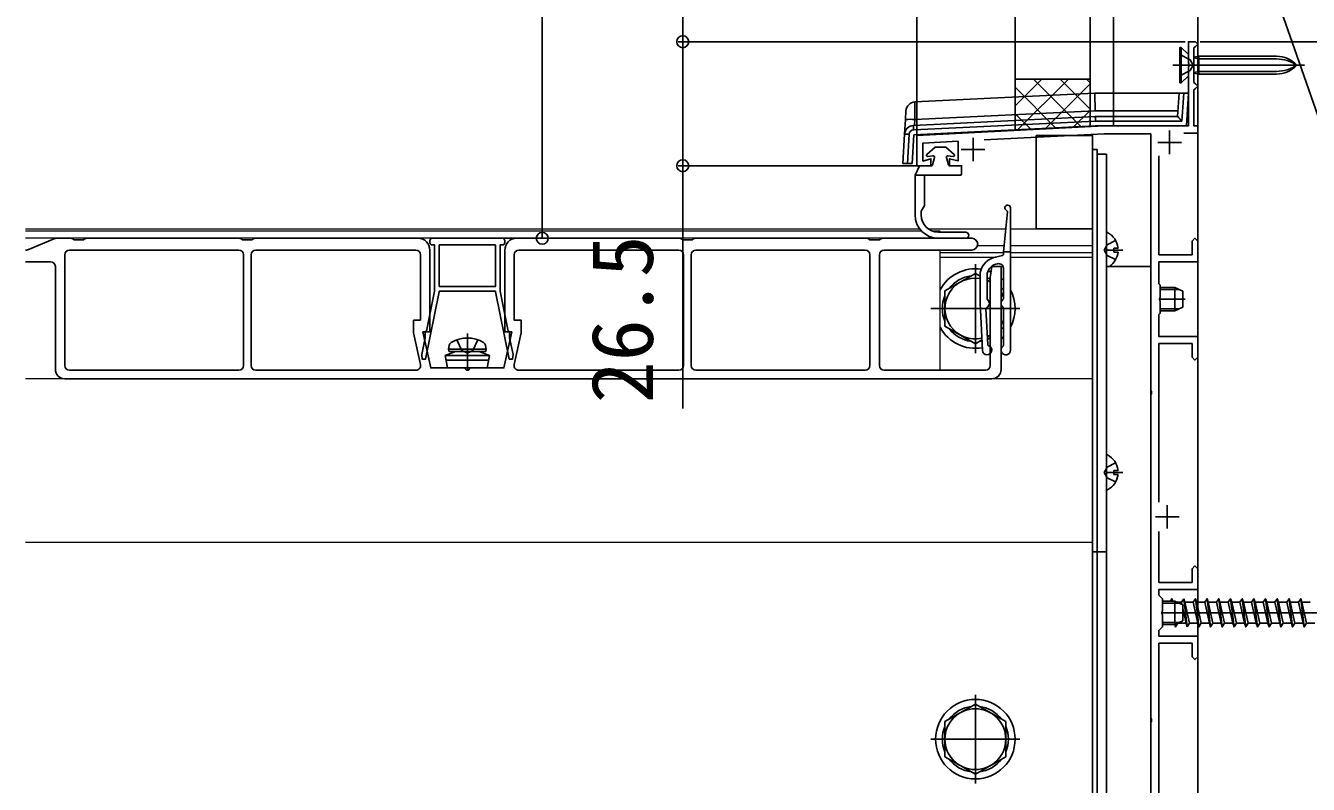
# Model space of a CAD drawing. Units: millimetres, scale not verified. Extents: x -1052 to 1050, y -1574 to 1565.
# Drawn here: x 524.7 to 798.6, y 476.6 to 638.7 of the extents above; entities that cross this region are included whole.
import ezdxf
from ezdxf.enums import TextEntityAlignment as Align

# ---------------------------------------------------------------- set-up
doc = ezdxf.new("R2010")
doc.units = ezdxf.units.MM
doc.header["$LTSCALE"] = 8
for name, color, linetype in [('0-2_YKK_11', 7, 'Continuous'), ('0-4_YKK_13', 4, 'Continuous'), ('0-5_YKK_D', 6, 'Continuous'), ('0-7_YSS_K', 3, 'Continuous')]:
    doc.layers.add(name, color=color, linetype=linetype)
doc.layers.add('0-3_YKK_12', color=2, linetype='Continuous', lineweight=18)
doc.styles.add('ＭＳ ゴシック', font='')
doc.styles.get('ＭＳ ゴシック').set_extended_font_data('MS Gothic')

msp = doc.modelspace()

# ---------------------------------------------------------------- linework, layer by layer
at = {"layer": '0-2_YKK_11'}
for p, q in [((727, 614.801), (727, 609.801)), ((766.5, 613.801), (771.5, 613.801)), ((769, 616.301), (769, 611.301)), ((724.5, 612.301), (729.5, 612.301)), ((768.5, 536.301), (768.5, 531.301)), ((766, 533.801), (771, 533.801)), ((766.7, 519.801), (766.7, 530.639))]:
    msp.add_line(p, q, dxfattribs=at)
for points in [[(772.059, 615.801), (775, 615.801), (775, 617.301), (774.2, 617.301), (774.2, 625.001), (774.5, 625.301), (775, 625.801), (774.5, 626.301), (774.2, 626.601), (774.2, 634.001), (774.5, 634.301), (775, 634.801), (774.5, 635.301), (773, 635.301), (773, 630.76), (773.12, 630.576), (773.12, 630.027), (773, 629.843), (773, 617.301), (755, 617.301), (715, 615.301), (715, 608.801), (718, 608.801), (718, 610.304), (716.3, 609.796), (716.3, 613.664), (723.8, 614.039), (723.8, 609.83), (722, 610.287), (722, 608.801), (724.7, 608.801)], [(729.385, 614.319), (755.042, 615.601), (765, 615.601), (765, 560.76), (765.12, 560.576), (765.12, 560.027), (765, 559.843), (765, 490.76), (765.12, 490.576), (765.12, 490.027), (765, 489.843), (765, 472.76)], [(766.7, 536.964), (766.7, 570.801), (773.8, 570.801), (773.8, 567.901), (774.4, 567.301), (775, 567.901), (775, 572.301), (766.7, 572.301), (766.7, 577.001), (767, 577.301), (767, 579.843), (766.88, 580.027), (766.88, 580.576), (767, 580.76), (767, 583.301), (766.7, 583.601), (766.7, 588.301), (775, 588.301), (775, 592.701), (774.4, 593.301), (773.8, 592.701), (773.8, 589.801), (766.7, 589.801), (766.7, 610.929)], [(766.7, 469.801), (766.7, 506.801), (773.8, 506.801), (773.8, 503.901), (774.4, 503.301), (775, 503.901), (775, 508.301), (766.7, 508.301), (766.7, 509.501), (767.5, 510.301), (767.5, 512.843), (767.38, 513.027), (767.38, 513.576), (767.5, 513.76), (767.5, 516.301), (766.7, 517.101), (766.7, 518.301), (775, 518.301), (775, 522.701), (774.4, 523.301), (773.8, 522.701), (773.8, 519.801), (766.7, 519.801)]]:
    msp.add_lwpolyline(points, dxfattribs=at)
at = {"layer": '0-3_YKK_12'}
for p, q in [((524.659, 595.301), (715.617, 595.301)), ((716.047, 594.801), (524.659, 594.801)), ((717.452, 595.301), (734, 595.301)), ((720, 594.801), (718.417, 594.801)), ((720, 594.601), (720, 594.801)), ((735, 595.301), (752.5, 595.301)), ((752.5, 595.301), (752.5, 443.301)), ((720, 593.301), (524.659, 593.301)), ((727.975, 591.801), (733.642, 591.801)), ((735, 591.801), (752.5, 591.801)), ((720, 565.101), (720, 590.801)), ((720, 590.301), (733.5, 590.301)), ((720, 589.301), (731.954, 589.301)), ((735, 590.301), (752.5, 590.301)), ((735, 589.301), (752.5, 589.301)), ((752.5, 528.302), (752.5, 589.301)), ((752.5, 563.302), (524.659, 563.302)), ((752.5, 528.302), (524.659, 528.302))]:
    msp.add_line(p, q, dxfattribs=at)
at = {"layer": '0-4_YKK_13'}
for p, q in [((773, 632.551), (771.45, 634.101)), ((771.45, 634.101), (771.45, 626.501)), ((797.798, 630.301), (769.69, 630.301)), ((773.416, 631.446), (771.2, 632.551)), ((773.416, 631.446), (774.025, 630.301)), ((773.416, 629.156), (774.025, 630.301)), ((774.2, 632.015), (775.237, 632.201)), ((775.237, 631.626), (774.2, 631.88)), ((791.819, 632.201), (775.237, 632.201)), ((775.237, 632.201), (775.237, 628.401)), ((791.819, 631.626), (775.237, 631.626)), ((773.416, 629.156), (771.2, 628.051)), ((773, 628.051), (771.45, 626.501)), ((775.237, 628.976), (774.2, 628.723)), ((774.2, 628.588), (775.237, 628.401)), ((791.819, 628.976), (775.237, 628.976)), ((791.819, 628.401), (775.237, 628.401)), ((771.2, 626.501), (771.45, 626.501)), ((714.587, 622.428), (753, 624.301)), ((753, 624.301), (771, 624.301)), ((770.694, 619.301), (771, 624.301)), ((771, 624.301), (771.998, 624.301)), ((771.998, 624.301), (771.635, 618.363)), ((773, 624.301), (771.998, 624.301)), ((772.572, 617.301), (773, 624.301)), ((712.573, 618.666), (712.688, 620.552)), ((712.381, 615.531), (712.573, 618.666)), ((753.146, 618.363), (714.329, 616.469)), ((714.374, 615.409), (753.171, 617.301)), ((714.569, 618.666), (714.493, 617.417)), ((771.635, 618.363), (753.146, 618.363)), ((753.171, 617.301), (772.572, 617.301)), ((712, 609.301), (712.381, 615.531)), ((713.379, 615.531), (712.998, 609.301)), ((714, 609.301), (714.374, 615.409)), ((718.9, 612.801), (717.134, 611.239)), ((718.9, 612.801), (717.134, 611.239)), ((718.455, 610.945), (717.331, 610.803)), ((718.9, 612.801), (721.2, 612.801)), ((721.2, 612.801), (722.966, 611.239)), ((721.645, 610.945), (722.769, 610.803)), ((752.5, 441.301), (752.5, 612.301)), ((752.5, 612.301), (753.5, 612.301)), ((753.5, 441.301), (753.5, 612.301)), ((755.5, 611.301), (753.5, 611.301)), ((753.5, 441.301), (753.5, 611.301)), ((755.5, 441.301), (755.5, 611.301)), ((712.998, 609.301), (712, 609.301)), ((712.998, 609.301), (714, 609.301)), ((714.617, 606.801), (715.483, 608.657)), ((715.709, 608.801), (718.109, 608.801)), ((718.782, 610.569), (718.35, 608.986)), ((721.318, 610.569), (721.75, 608.986)), ((721.991, 608.801), (724.3, 608.801)), ((724.55, 608.551), (724.55, 607.051)), ((714.617, 598.301), (714.617, 606.801)), ((716.617, 606.801), (716.617, 600.294)), ((721.789, 606.801), (724.3, 606.801)), ((715.958, 599.07), (716.577, 600.144)), ((715.917, 598.301), (715.917, 598.92)), ((734.372, 598.947), (733.5, 590.416)), ((735, 569.416), (735, 599.816)), ((725.461, 594.601), (719.617, 594.601)), ((525.092, 590.84), (530.908, 593.263)), ((531.1, 593.301), (534.362, 593.301)), ((537.638, 593.301), (570.362, 593.301)), ((573.638, 593.301), (608.5, 593.301)), ((611, 592.801), (611, 592.401)), ((626.5, 593.301), (611.5, 593.301)), ((627, 592.401), (627, 592.801)), ((629.5, 593.301), (664.362, 593.301)), ((667.638, 593.301), (704.362, 593.301)), ((707.638, 593.301), (726.75, 593.301)), ((725.461, 593.301), (719.617, 593.301)), ((755.042, 590.801), (755.651, 591.946)), ((755.5, 594.397), (755.5, 587.301)), ((757.466, 592.851), (755.651, 591.946)), ((524.659, 590.801), (524.9, 590.801)), ((533, 589.801), (533, 566.101)), ((570.2, 590.801), (534, 590.801)), ((571.2, 566.101), (571.2, 589.801)), ((572.8, 589.801), (572.8, 566.101)), ((608, 590.801), (573.8, 590.801)), ((609, 575.801), (609, 589.801)), ((664.2, 590.801), (630, 590.801)), ((665.2, 566.101), (665.2, 589.801)), ((666.8, 589.801), (666.8, 566.101)), ((704, 590.801), (667.8, 590.801)), ((705, 566.101), (705, 589.801)), ((707, 589.801), (707, 566.101)), ((726.75, 590.801), (708, 590.801)), ((733.278, 589.656), (731.465, 589.17)), ((733.5, 590.416), (735, 590.416)), ((733.5, 590.416), (733.5, 589.946)), ((755.042, 590.801), (755.651, 589.656)), ((759, 590.801), (755.5, 590.801)), ((757.466, 588.751), (755.651, 589.656)), ((757.978, 591.226), (757.1, 591.226)), ((530, 588.301), (524.659, 588.301)), ((531, 565.301), (531, 587.301)), ((727.5, 568.801), (727.5, 587.801)), ((731.853, 587.761), (732.241, 587.865)), ((733.5, 580.39), (733.5, 586.899)), ((755.5, 587.301), (765, 587.301)), ((765, 587.301), (765, 452.301)), ((728.5, 585.23), (727.5, 585.807)), ((728.5, 585.307), (728.5, 579.416)), ((730, 585.346), (730, 580.39)), ((730.7, 583.96), (730, 584.364)), ((733.5, 582.343), (733, 582.632)), ((767, 582.801), (770.1, 582.801)), ((767, 582.368), (771.02, 582.368)), ((770.1, 582.801), (771.8, 582.001)), ((770.1, 582.801), (770.1, 577.801)), ((771.8, 582.001), (771.8, 578.601)), ((718, 578.301), (737, 578.301)), ((728.5, 579.416), (729.001, 569.366)), ((730.14, 570.624), (729.761, 578.228)), ((733.5, 570.39), (733.5, 578.441)), ((766.7, 580.301), (772.3, 580.301)), ((767, 578.234), (771.02, 578.234)), ((771.8, 578.601), (770.1, 577.801)), ((767, 577.801), (770.1, 577.801)), ((619, 573.001), (619, 565.101)), ((730.058, 572.273), (730.7, 572.643)), ((733, 573.971), (733.5, 574.26)), ((615, 569.601), (615.141, 570.404)), ((623, 569.601), (622.859, 570.404)), ((616.5, 569.101), (614.25, 568.283)), ((623.75, 568.283), (614.25, 568.283)), ((614.778, 565.601), (614.25, 568.283)), ((623.554, 567.29), (614.446, 567.29)), ((623, 569.601), (615, 569.601)), ((615, 569.601), (615.088, 569.101)), ((622.912, 569.101), (615.088, 569.101)), ((621.5, 569.101), (616.5, 569.101)), ((621.5, 569.101), (623.75, 568.283)), ((623, 569.601), (622.912, 569.101)), ((623.222, 565.601), (623.75, 568.283)), ((534, 565.101), (570.2, 565.101)), ((573.8, 565.101), (607.996, 565.101)), ((614.778, 565.601), (623.222, 565.601)), ((630.004, 565.101), (664.2, 565.101)), ((667.8, 565.101), (704, 565.101)), ((708, 565.101), (729.7, 565.101)), ((731, 563.301), (533, 563.301)), ((755.5, 546.897), (755.5, 539.706)), ((757.466, 545.351), (755.651, 544.446)), ((755.042, 543.301), (755.651, 544.446)), ((755.042, 543.301), (755.651, 542.156)), ((759, 543.301), (755.5, 543.301)), ((757.978, 543.726), (757.1, 543.726)), ((757.466, 541.251), (755.651, 542.156)), ((753.5, 526.301), (752.5, 526.301)), ((753.5, 526.301), (755.5, 526.301)), ((767.5, 515.801), (770.1, 515.801)), ((767.5, 515.368), (771.02, 515.368)), ((769.5, 516.301), (769.562, 515.801)), ((770.1, 515.801), (771.8, 515.001)), ((770.1, 515.801), (770.1, 510.801)), ((770.631, 515.551), (771.5, 515.551)), ((771.5, 515.551), (772, 516.301)), ((771.5, 515.551), (771.601, 515.095)), ((772, 516.301), (772.75, 510.301)), ((772, 516.301), (772.25, 515.551)), ((772.25, 515.551), (773.25, 511.051)), ((772.25, 515.551), (774, 515.551)), ((777, 516.301), (777.75, 510.301)), ((777.25, 515.551), (779, 515.551)), ((777.25, 515.551), (778.25, 511.051)), ((779.5, 516.301), (780.25, 510.301)), ((779.75, 515.551), (781.5, 515.551)), ((779.75, 515.551), (780.75, 511.051)), ((782, 516.301), (782.75, 510.301)), ((782.25, 515.551), (784, 515.551)), ((782.25, 515.551), (783.25, 511.051)), ((784.5, 516.301), (785.25, 510.301)), ((784.75, 515.551), (786.5, 515.551)), ((784.75, 515.551), (785.75, 511.051)), ((787, 516.301), (787.75, 510.301)), ((787.25, 515.551), (789, 515.551)), ((787.25, 515.551), (788.25, 511.051)), ((789.5, 516.301), (790.25, 510.301)), ((789.75, 515.551), (791.5, 515.551)), ((789.75, 515.551), (790.75, 511.051)), ((792, 516.301), (792.75, 510.301)), ((792.25, 515.551), (794, 515.551)), ((792.25, 515.551), (793.25, 511.051)), ((794.5, 516.301), (795.25, 510.301)), ((794.75, 515.551), (796.5, 515.551)), ((794.75, 515.551), (795.75, 511.051)), ((797, 516.301), (797.75, 510.301)), ((797.25, 515.551), (799, 515.551)), ((797.25, 515.551), (798.25, 511.051)), ((767.2, 513.301), (834.039, 513.301)), ((767.5, 513.301), (772.3, 513.301)), ((771.8, 515.001), (771.8, 511.601)), ((771.8, 514.201), (772.5, 511.051)), ((767.5, 511.234), (771.02, 511.234)), ((767.5, 510.801), (770.1, 510.801)), ((771.8, 511.601), (770.1, 510.801)), ((770.183, 510.84), (770.25, 510.301)), ((770.739, 511.102), (770.75, 511.051)), ((772.5, 511.051), (770.75, 511.051)), ((772.5, 511.051), (772.75, 510.301)), ((772.75, 510.301), (773.25, 511.051)), ((775, 511.051), (773.25, 511.051)), ((777.5, 511.051), (775.75, 511.051)), ((780, 511.051), (778.25, 511.051)), ((782.5, 511.051), (780.75, 511.051)), ((785, 511.051), (783.25, 511.051)), ((787.5, 511.051), (785.75, 511.051)), ((790, 511.051), (788.25, 511.051)), ((792.5, 511.051), (790.75, 511.051)), ((795, 511.051), (793.25, 511.051)), ((797.5, 511.051), (795.75, 511.051)), ((800, 511.051), (798.25, 511.051)), ((727.5, 476.801), (727.5, 495.801)), ((718, 486.301), (737, 486.301))]:
    msp.add_line(p, q, dxfattribs=at)
for points in [[(771.45, 634.101), (771.2, 634.101), (771.2, 626.501)], [(714.28, 617.407), (753.122, 619.301), (770.696, 619.301)], [(770.77, 620.546), (753.098, 620.546), (714.569, 618.666)], [(714.617, 606.801), (716.824, 606.801), (721.789, 606.801)], [(534.619, 593.23), (535, 593.001), (537, 593.001), (537.381, 593.23)], [(570.619, 593.23), (571, 593.001), (572, 593.001), (573, 593.001), (573.381, 593.23)], [(611.5, 591.901), (612, 591.901), (612, 582.001), (610.269, 573.501)], [(627.731, 573.501), (626, 582.001), (626, 591.901), (626.5, 591.901)], [(664.619, 593.23), (665, 593.001), (666, 593.001), (667, 593.001), (667.381, 593.23)], [(704.619, 593.23), (705, 593.001), (707, 593.001), (707.381, 593.23)], [(611, 590.801), (611, 573.301), (609.5, 573.301), (611.175, 565.601), (618.5, 565.601)], [(619.5, 565.601), (626.825, 565.601), (628.5, 573.301), (627, 573.301), (627, 590.801)], [(629, 589.801), (629, 575.801), (630.5, 575.801), (630.5, 573.086), (629.027, 566.314)], [(757.978, 590.376), (757.1, 590.376), (757.1, 591.226)], [(730.7, 566.101), (730.7, 584.901), (731, 587.301), (733, 587.301), (733, 565.301)], [(727.5, 585.807), (721, 582.054), (721, 574.549), (727.5, 570.796), (728.89, 571.598)], [(609.969, 573.201), (609.969, 572.029), (609.25, 568.501), (609.337, 567.501), (610.067, 567.501), (613, 581.901), (613, 582.001), (625, 582.001), (625, 581.901), (627.933, 567.501), (628.663, 567.501), (628.75, 568.501), (628.031, 572.029), (628.031, 573.201)], [(608.973, 566.314), (607.5, 573.086), (607.5, 575.801), (609, 575.801)], [(616.742, 571.597), (617.855, 569.364), (619, 568.756)], [(621.258, 571.597), (620.145, 569.364), (619, 568.756)], [(757.978, 542.876), (757.1, 542.876), (757.1, 543.726)], [(769.167, 515.801), (769.5, 516.301), (769.667, 515.801)], [(774, 515.551), (774.5, 516.301), (774.75, 515.551)], [(774, 515.551), (775, 511.051), (775.25, 510.301), (775.75, 511.051)], [(774.5, 516.301), (775, 512.301), (775.25, 510.301)], [(774.75, 515.551), (775, 515.551), (776.5, 515.551)], [(774.75, 515.551), (775, 514.426), (775.75, 511.051)], [(776.5, 515.551), (777, 516.301), (777.25, 515.551)], [(776.5, 515.551), (777.5, 511.051), (777.75, 510.301), (778.25, 511.051)], [(779, 515.551), (779.5, 516.301), (779.75, 515.551)], [(779, 515.551), (780, 511.051), (780.25, 510.301), (780.75, 511.051)], [(781.5, 515.551), (782, 516.301), (782.25, 515.551)], [(781.5, 515.551), (782.5, 511.051), (782.75, 510.301), (783.25, 511.051)], [(784, 515.551), (784.5, 516.301), (784.75, 515.551)], [(784, 515.551), (785, 511.051), (785.25, 510.301), (785.75, 511.051)], [(786.5, 515.551), (787, 516.301), (787.25, 515.551)], [(786.5, 515.551), (787.5, 511.051), (787.75, 510.301), (788.25, 511.051)], [(789, 515.551), (789.5, 516.301), (789.75, 515.551)], [(789, 515.551), (790, 511.051), (790.25, 510.301), (790.75, 511.051)], [(791.5, 515.551), (792, 516.301), (792.25, 515.551)], [(791.5, 515.551), (792.5, 511.051), (792.75, 510.301), (793.25, 511.051)], [(794, 515.551), (794.5, 516.301), (794.75, 515.551)], [(794, 515.551), (795, 511.051), (795.25, 510.301), (795.75, 511.051)], [(796.5, 515.551), (797, 516.301), (797.25, 515.551)], [(796.5, 515.551), (797.5, 511.051), (797.75, 510.301), (798.25, 511.051)], [(770.083, 510.801), (770.25, 510.301), (770.75, 511.051)]]:
    msp.add_lwpolyline(points, dxfattribs=at)
for points in [[(740.5, 615.301), (740.5, 595.301), (752.5, 595.301), (752.5, 615.301)], [(613, 583.001), (613, 591.901), (625, 591.901), (625, 583.001)], [(727.5, 493.807), (721, 490.054), (721, 482.549), (727.5, 478.796), (734, 482.549), (734, 490.054)]]:
    msp.add_lwpolyline(points, close=True, dxfattribs=at)
for radius in [8.5, 6.5]:
    msp.add_circle((727.5, 486.301), radius, dxfattribs=at)
for centre, radius, start, end in [((791.819, 626.201), 6, 43.10467, 90), ((791.819, 623.722), 7.904, 56.3423, 90), ((791.819, 634.401), 6, 270, 316.89533), ((791.819, 636.88), 7.904, 270, 303.6577), ((714.684, 620.43), 2, 92.7927, 176.5), ((714.377, 615.409), 2, 92.7927, 176.5), ((713.571, 610.456), 8.271, 83.06854, 96.93146), ((714.377, 615.47), 1, 92.7927, 176.5), ((637.351, 612.94), 77.058, 2.62509, 3.3233), ((712.88, 611.426), 4.135, 83.06854, 96.93146), ((717.3, 611.051), 0.25, 131.51167, 277.19497), ((718.493, 610.648), 0.3, 344.74763, 97.19497), ((721.607, 610.648), 0.3, 82.80503, 195.25237), ((722.8, 611.051), 0.25, 262.80503, 48.48833), ((715.709, 608.551), 0.25, 90, 155), ((718.109, 609.051), 0.25, 270, 344.74763), ((721.991, 609.051), 0.25, 195.25237, 270), ((724.3, 608.551), 0.25, 0, 90), ((724.3, 607.051), 0.25, 270, 0), ((716.317, 600.294), 0.3, 330, 0), ((734.4, 599.816), 0.6, 0, 248.76355), ((719.617, 598.301), 5, 180, 270), ((716.217, 598.92), 0.3, 150, 180), ((719.617, 598.301), 3.7, 180, 270), ((734.074, 598.977), 0.3, 354.16057, 68.76355), ((725.461, 593.951), 0.65, 270, 90), ((755.654, 594.397), 0.154, 62.71904, 180), ((753.8, 590.801), 4.2, 5.80773, 62.71904), ((531.1, 592.801), 0.5, 90, 112.61986), ((534.362, 592.801), 0.5, 59.03624, 90), ((537.638, 592.801), 0.5, 90, 120.96376), ((570.362, 592.801), 0.5, 59.03624, 90), ((573.638, 592.801), 0.5, 90, 120.96376), ((608.5, 590.801), 2.5, 0, 90), ((611.5, 592.801), 0.5, 90, 180), ((611.5, 592.401), 0.5, 180, 270), ((626.5, 592.801), 0.5, 0, 90), ((626.5, 592.401), 0.5, 270, 0), ((629.5, 590.801), 2.5, 90, 180), ((664.362, 592.801), 0.5, 59.03624, 90), ((667.638, 592.801), 0.5, 90, 120.96376), ((704.362, 592.801), 0.5, 59.03624, 90), ((707.638, 592.801), 0.5, 90, 120.96376), ((726.75, 592.051), 1.25, 270, 90), ((524.9, 591.301), 0.5, 270, 292.61986), ((534, 589.801), 1, 90, 180), ((570.2, 589.801), 1, 0, 90), ((573.8, 589.801), 1, 90, 180), ((608, 589.801), 1, 0, 90), ((630, 589.801), 1, 90, 180), ((664.2, 589.801), 1, 0, 90), ((667.8, 589.801), 1, 90, 180), ((704, 589.801), 1, 0, 90), ((708, 589.801), 1, 90, 180), ((732.5, 585.307), 4, 105.00061, 180), ((733.2, 589.946), 0.3, 285.00061, 0), ((753.8, 590.801), 4.2, 303.55731, 354.19227), ((530, 587.301), 1, 0, 90), ((727.5, 578.301), 8.5, 81.51814, 151.92751), ((732.5, 585.346), 2.5, 104.9981, 180), ((727.5, 578.301), 8.5, 66.77859, 71.38473), ((732.5, 586.899), 1, 0, 105), ((727.5, 578.301), 6.5, 81.15033, 282.1895), ((727.5, 578.301), 7.05, 97.21814, 142.78186), ((727.5, 578.301), 7.05, 81.84564, 82.78186), ((727.5, 578.301), 7.05, 63.00577, 69.23067), ((727.5, 578.301), 6.5, 60.50763, 67.38037), ((727.5, 578.301), 8.5, 45.09913, 49.67978), ((727.5, 578.301), 7.05, 157.21814, 202.78186), ((727.5, 578.301), 7.05, 37.21814, 38.72644), ((727.5, 578.301), 6.5, 22.61986, 32.20423), ((727.5, 578.301), 8.5, 331.92717, 28.07283), ((730.06, 578.243), 0.3, 115.53345, 182.85544), ((729.5, 579.416), 1, 295.53345, 54.31467), ((730.2, 580.39), 0.2, 180, 234.31467), ((734, 579.416), 1, 125.68533, 234.31467), ((733.3, 580.39), 0.2, 305.68533, 0), ((733.3, 578.441), 0.2, 0, 54.31467), ((727.5, 578.301), 6.5, 327.79577, 337.38014), ((610.269, 573.201), 0.3, 90, 180), ((627.731, 573.201), 0.3, 360, 90), ((727.5, 578.301), 8.5, 208.07249, 279.98007), ((727.5, 578.301), 7.05, 217.21814, 262.78186), ((727.5, 578.301), 6.5, 293.14751, 299.49237), ((727.5, 578.301), 7.05, 321.27356, 322.78186), ((616.028, 570.248), 0.9, 122.05588, 170), ((619, 565.501), 6.5, 57.94412, 122.05588), ((621.972, 570.248), 0.9, 10, 57.94412), ((727.5, 578.301), 7.05, 277.21814, 281.45555), ((730, 569.416), 1, 182.85544, 70.23557), ((727.5, 578.301), 7.05, 291.50325, 296.99423), ((730.44, 570.639), 0.3, 182.85544, 250.23557), ((727.5, 578.301), 8.5, 290.13, 292.11523), ((727.5, 578.301), 8.5, 310.32022, 314.90087), ((734, 569.416), 1, 125.68533, 0), ((733.3, 570.39), 0.2, 305.68533, 0), ((533, 565.301), 2, 180, 270), ((534, 566.101), 1, 180, 270), ((570.2, 566.101), 1, 270, 0), ((573.8, 566.101), 1, 180, 270), ((607.996, 566.101), 1, 270, 12.2725), ((619, 565.601), 0.5, 180, 0), ((630.004, 566.101), 1, 167.7275, 270), ((664.2, 566.101), 1, 270, 0), ((667.8, 566.101), 1, 180, 270), ((704, 566.101), 1, 270, 0), ((708, 566.101), 1, 180, 270), ((729.7, 566.101), 1, 270, 0), ((731, 565.301), 2, 270, 0), ((755.654, 546.897), 0.154, 62.71904, 180), ((753.8, 543.301), 4.2, 5.80773, 62.71904), ((753.8, 543.301), 4.2, 297.28096, 354.19227), ((755.654, 539.706), 0.154, 180, 297.28096), ((727.5, 486.301), 7.05, 97.21814, 142.78186), ((727.5, 486.301), 7.05, 37.21814, 82.78186), ((727.5, 486.301), 7.05, 157.21814, 202.78186), ((727.5, 486.301), 7.05, 337.21814, 22.78186), ((727.5, 486.301), 7.05, 217.21814, 262.78186), ((727.5, 486.301), 7.05, 277.21814, 322.78186)]:
    msp.add_arc(centre, radius, start, end, dxfattribs=at)
for centre, major_axis, ratio, start_param, end_param in [((714.562, 618.422), (0.025, 4.006), 0.001485, 4.7734848, 6.2832672), ((753.098, 620.301), (-0.098, 4), 0.00149, 4.7734392, 6.2831853), ((753.146, 618.301), (-0.024, 1), 0.00149, 4.7734392, 6.2831853), ((771.635, 618.301), (-0.94, 1), 0.030496, 4.7447957, 6.2545055)]:
    msp.add_ellipse(centre, major_axis=major_axis, ratio=ratio, start_param=start_param, end_param=end_param, dxfattribs=at)
at = {"layer": '0-5_YKK_D'}
for p, q in [((715, 615.35), (715, 656.301)), ((772.3, 635.301), (664, 635.301)), ((772.3, 635.301), (664, 635.301)), ((775.5, 635.301), (911, 635.301)), ((715, 608.801), (664, 608.801)), ((621.5, 593.301), (636, 593.301))]:
    msp.add_line(p, q, dxfattribs=at)
for points in [[(635, 593.301), (635, 728.801), (635, 964.315)], [(665, 635.301), (665, 650.301), (665, 681.492)], [(665, 635.301), (665, 608.801), (665, 556.97)]]:
    msp.add_lwpolyline(points, dxfattribs=at)
for centre in [(665, 635.301), (665, 635.301), (665, 608.801), (635, 593.301)]:
    msp.add_circle(centre, 1.275, dxfattribs=at)
at = {"layer": '0-7_YSS_K'}
for p, q in [((757, 617.301), (757, 679.001)), ((736, 627.301), (736, 669.001)), ((752, 627.301), (752, 669.001)), ((736, 627.301), (736, 616.351)), ((736, 627.243), (736.058, 627.301)), ((736, 621.586), (741.715, 627.301)), ((744.784, 616.791), (736, 625.574)), ((736.444, 616.374), (747.372, 627.301)), ((750.171, 617.06), (739.93, 627.301)), ((742.399, 616.671), (752, 626.272)), ((752, 620.888), (745.587, 627.301)), ((752, 626.545), (751.243, 627.301)), ((739.396, 616.521), (736, 619.917)), ((748.354, 616.969), (752, 620.616))]:
    msp.add_line(p, q, dxfattribs=at)
for points in [[(775, 362.801), (775, 692.801), (880, 692.801)], [(880, 392.801), (775, 392.801), (775, 692.801)], [(775, 692.801), (880, 392.801), (880, 692.801)], [(736, 627.301), (752, 627.301), (752, 617.151)]]:
    msp.add_lwpolyline(points, dxfattribs=at)

# ---------------------------------------------------------------- texts
at = {"layer": '0-5_YKK_D', "style": 'ＭＳ ゴシック'}
msp.add_text('26.5', height=13.2, rotation=90, dxfattribs=at).set_placement((662.6, 558.04), align=Align.BOTTOM_LEFT)

doc.saveas('drawing.dxf')
